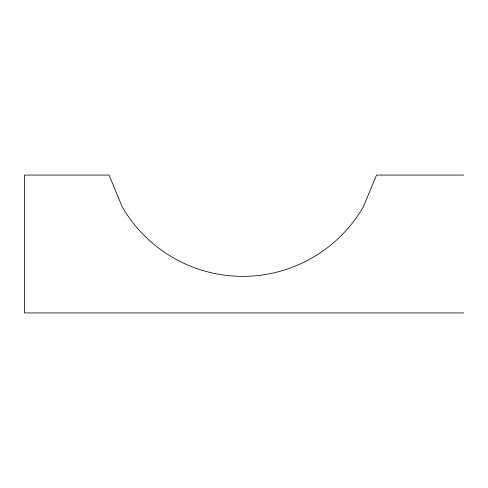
<?xml version="1.0" encoding="UTF-8"?>
<svg xmlns="http://www.w3.org/2000/svg" width="488" height="488" viewBox="0 0 488 488"><rect width="100%" height="100%" fill="white"/><g stroke="black" fill="none" stroke-linecap="round" stroke-linejoin="round"><path stroke-width="0.73" d="M463.6 175.07L376.516 175.07L363.401 206.723A139.281 139.281 0 0 1 122.159 206.723L109.044 175.07L24.4 175.07L24.4 312.93L463.6 312.93"/></g></svg>
